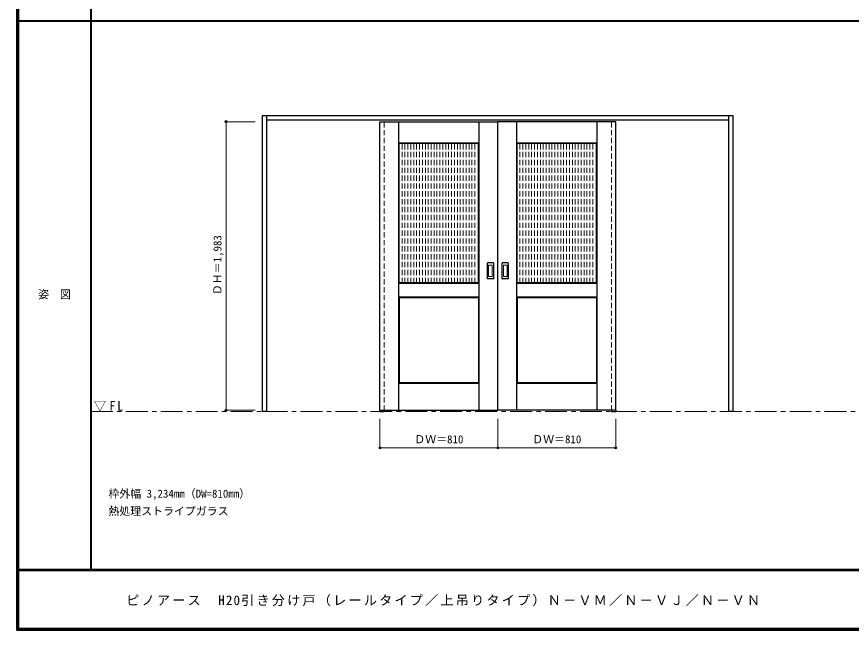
# Model space of a CAD drawing. Units: millimetres, scale not verified. Extents: x -6000 to 5700, y -4307 to 4260.
# Drawn here: x -6000 to -267, y -4205 to 12 of the extents above; entities that cross this region are included whole.
import ezdxf
from ezdxf.enums import TextEntityAlignment as Align

# ---------------------------------------------------------------- set-up
doc = ezdxf.new("R2010")
doc.units = ezdxf.units.MM
doc.header["$LTSCALE"] = 30
doc.header["$PDMODE"] = 32
doc.header["$PDSIZE"] = 15
doc.linetypes.add('CHAIN1', pattern=[8, 5, -1, 1, -1])
doc.linetypes.add('DASHED1', pattern=[1.8, 1.2, -0.6])
for name, color, linetype, lineweight in [('0-2_扉', 3, 'Continuous', 25), ('0-3_仕上げ', 4, 'Continuous', 9), ('0-4_枠', 3, 'Continuous', 25), ('0-6_引手', 7, 'Continuous', 18), ('0-B_寸法', 7, 'Continuous', 9), ('0-C_ハッチ', 4, 'DASHED1', 9), ('F-1_枠', 6, 'Continuous', 40)]:
    doc.layers.add(name, color=color, linetype=linetype, lineweight=lineweight)
doc.layers.add('0-A_文字', color=7, linetype='Continuous')
doc.layers.add('F-A_文字', color=7, linetype='Continuous')
doc.styles.add('ＭＳ ゴシック', font='')
doc.styles.get('ＭＳ ゴシック').set_extended_font_data('MS Gothic')

msp = doc.modelspace()

# ---------------------------------------------------------------- linework, layer by layer
at = {"layer": '0-2_扉'}
for p, q in [((-3505, -709.75), (-2695, -709.75)), ((-3505, -2692.75), (-3505, -709.75)), ((-1885, -709.75), (-2695, -709.75)), ((-2695, -2692.75), (-2695, -709.75)), ((-1885, -2692.75), (-1885, -709.75)), ((-3505, -2692.75), (-2695, -2692.75)), ((-1885, -2692.75), (-2695, -2692.75))]:
    msp.add_line(p, q, dxfattribs=at)
at = {"layer": '0-2_扉', "color": 4, "linetype": 'DASHED1', "lineweight": 9}
for p, q in [((-3475, -2692.75), (-3475, -709.75)), ((-1915, -2692.75), (-1915, -709.75))]:
    msp.add_line(p, q, dxfattribs=at)
at = {"layer": '0-3_仕上げ', "color": 7, "lineweight": 18}
for p, q in [((-3377, -2692.75), (-3377, -709.75)), ((-3375.5, -857.25), (-3375.5, -709.75)), ((-3374, -855.75), (-3374, -709.75)), ((-2826, -855.75), (-2826, -709.75)), ((-2824.5, -857.25), (-2824.5, -709.75)), ((-2823, -2692.75), (-2823, -709.75)), ((-2567, -2692.75), (-2567, -709.75)), ((-2565.5, -857.25), (-2565.5, -709.75)), ((-2564, -855.75), (-2564, -709.75)), ((-2016, -855.75), (-2016, -709.75)), ((-2014.5, -857.25), (-2014.5, -709.75)), ((-2013, -2692.75), (-2013, -709.75)), ((-3374, -855.75), (-3375.5, -857.25)), ((-3373, -859.75), (-3375.5, -857.25)), ((-2826, -855.75), (-3374, -855.75)), ((-2564, -855.75), (-2565.5, -857.25)), ((-2563, -859.75), (-2565.5, -857.25)), ((-2016, -855.75), (-2564, -855.75)), ((-3375.5, -1915.25), (-3375.5, -1820.25)), ((-3374, -1913.75), (-3374, -1821.75)), ((-2826, -1821.75), (-3374, -1821.75)), ((-2827, -1817.75), (-2824.5, -1820.25)), ((-2826, -1821.75), (-2824.5, -1820.25)), ((-2826, -1913.75), (-2826, -1821.75)), ((-2824.5, -1915.25), (-2824.5, -1820.25)), ((-2565.5, -1915.25), (-2565.5, -1820.25)), ((-2564, -1913.75), (-2564, -1821.75)), ((-2016, -1821.75), (-2564, -1821.75)), ((-2017, -1817.75), (-2014.5, -1820.25)), ((-2016, -1821.75), (-2014.5, -1820.25)), ((-2016, -1913.75), (-2016, -1821.75)), ((-2014.5, -1915.25), (-2014.5, -1820.25)), ((-3374, -1913.75), (-3375.5, -1915.25)), ((-3373, -1917.75), (-3375.5, -1915.25)), ((-3374, -1913.75), (-2826, -1913.75)), ((-2564, -1913.75), (-2565.5, -1915.25)), ((-2563, -1917.75), (-2565.5, -1915.25)), ((-2564, -1913.75), (-2016, -1913.75)), ((-3375.5, -2692.75), (-3375.5, -2507.25)), ((-3374, -2692.75), (-3374, -2508.75)), ((-2826, -2508.75), (-3374, -2508.75)), ((-2827, -2504.75), (-2824.5, -2507.25)), ((-2826, -2508.75), (-2824.5, -2507.25)), ((-2826, -2692.75), (-2826, -2508.75)), ((-2824.5, -2692.75), (-2824.5, -2507.25)), ((-2565.5, -2692.75), (-2565.5, -2507.25)), ((-2564, -2692.75), (-2564, -2508.75)), ((-2016, -2508.75), (-2564, -2508.75)), ((-2017, -2504.75), (-2014.5, -2507.25)), ((-2016, -2508.75), (-2014.5, -2507.25)), ((-2016, -2692.75), (-2016, -2508.75)), ((-2014.5, -2692.75), (-2014.5, -2507.25))]:
    msp.add_line(p, q, dxfattribs=at)
at = {"layer": '0-3_仕上げ', "color": 3, "lineweight": 25}
for p, q in [((-3373, -1817.75), (-3373, -859.75)), ((-2827, -859.75), (-3373, -859.75)), ((-2827, -1817.75), (-2827, -859.75)), ((-2563, -1817.75), (-2563, -859.75)), ((-2017, -859.75), (-2563, -859.75)), ((-2017, -1817.75), (-2017, -859.75)), ((-2827, -1817.75), (-3373, -1817.75)), ((-2017, -1817.75), (-2563, -1817.75)), ((-3373, -1917.75), (-3373, -2504.75)), ((-2563, -1917.75), (-2563, -2504.75)), ((-2827, -2504.75), (-3373, -2504.75)), ((-2017, -2504.75), (-2563, -2504.75))]:
    msp.add_line(p, q, dxfattribs=at)
at = {"layer": '0-3_仕上げ', "color": 7, "lineweight": 18}
for points in [[(-2826, -855.75), (-2824.5, -857.25), (-2827, -859.75)], [(-2016, -855.75), (-2014.5, -857.25), (-2017, -859.75)], [(-3374, -1821.75), (-3375.5, -1820.25), (-3373, -1817.75)], [(-2564, -1821.75), (-2565.5, -1820.25), (-2563, -1817.75)], [(-2826, -1913.75), (-2824.5, -1915.25), (-2827, -1917.75)], [(-2016, -1913.75), (-2014.5, -1915.25), (-2017, -1917.75)], [(-3374, -2508.75), (-3375.5, -2507.25), (-3373, -2504.75)], [(-2564, -2508.75), (-2565.5, -2507.25), (-2563, -2504.75)]]:
    msp.add_lwpolyline(points, dxfattribs=at)
at = {"layer": '0-3_仕上げ', "color": 3, "lineweight": 25}
for points in [[(-3373, -1917.75), (-2827, -1917.75), (-2827, -2504.75)], [(-2563, -1917.75), (-2017, -1917.75), (-2017, -2504.75)]]:
    msp.add_lwpolyline(points, dxfattribs=at)
at = {"layer": '0-4_枠'}
for p, q in [((-4312, -2701.25), (-4312, -666.25)), ((-4312, -666.25), (-1078, -666.25)), ((-4282, -2701.25), (-4282, -666.25)), ((-1108, -2701.25), (-1108, -666.25)), ((-1078, -2701.25), (-1078, -666.25)), ((-4282, -696.25), (-1108, -696.25)), ((-3505, -2692.75), (-3505, -2701.25)), ((-3475, -2692.75), (-3475, -2701.25)), ((-1915, -2692.75), (-1915, -2701.25)), ((-1885, -2692.75), (-1885, -2701.25)), ((-4282, -2701.25), (-4312, -2701.25)), ((-3505, -2701.25), (-3475, -2701.25)), ((-1915, -2701.25), (-1885, -2701.25)), ((-1078, -2701.25), (-1108, -2701.25))]:
    msp.add_line(p, q, dxfattribs=at)
at = {"layer": '0-4_枠', "color": 4, "linetype": 'DASHED1', "lineweight": 9}
for p, q in [((-3505, -2692.75), (-3505, -696.25)), ((-3475, -2692.75), (-3475, -696.25)), ((-1915, -2692.75), (-1915, -696.25)), ((-1885, -2692.75), (-1885, -696.25))]:
    msp.add_line(p, q, dxfattribs=at)
at = {"layer": '0-6_引手', "color": 3, "lineweight": 25}
for p, q in [((-2767, -1788.75), (-2767, -1681.75)), ((-2726.5, -1680.25), (-2765.5, -1680.25)), ((-2725, -1681.75), (-2725, -1788.75)), ((-2665, -1788.75), (-2665, -1681.75)), ((-2624.5, -1680.25), (-2663.5, -1680.25)), ((-2623, -1681.75), (-2623, -1788.75)), ((-2726.5, -1790.25), (-2765.5, -1790.25)), ((-2624.5, -1790.25), (-2663.5, -1790.25))]:
    msp.add_line(p, q, dxfattribs=at)
at = {"layer": '0-6_引手'}
for p, q in [((-2758.5, -1772.75), (-2758.5, -1697.75)), ((-2735, -1696.25), (-2757, -1696.25)), ((-2733.5, -1697.75), (-2733.5, -1772.75)), ((-2656.5, -1772.75), (-2656.5, -1697.75)), ((-2633, -1696.25), (-2655, -1696.25)), ((-2631.5, -1697.75), (-2631.5, -1772.75)), ((-2735, -1774.25), (-2757, -1774.25)), ((-2633, -1774.25), (-2655, -1774.25))]:
    msp.add_line(p, q, dxfattribs=at)
at = {"layer": '0-6_引手', "color": 3, "lineweight": 25}
for centre, start, end in [((-2765.5, -1681.75), 90, 180), ((-2726.5, -1681.75), 0, 90), ((-2663.5, -1681.75), 90, 180), ((-2624.5, -1681.75), 0, 90), ((-2765.5, -1788.75), 180, 270), ((-2726.5, -1788.75), 270, 0), ((-2663.5, -1788.75), 180, 270), ((-2624.5, -1788.75), 270, 0)]:
    msp.add_arc(centre, 1.5, start, end, dxfattribs=at)
at = {"layer": '0-6_引手'}
for centre, start, end in [((-2757, -1697.75), 90, 180), ((-2735, -1697.75), 0, 90), ((-2655, -1697.75), 90, 180), ((-2633, -1697.75), 0, 90), ((-2757, -1772.75), 180, 270), ((-2735, -1772.75), 270, 0), ((-2655, -1772.75), 180, 270), ((-2633, -1772.75), 270, 0)]:
    msp.add_arc(centre, 1.5, start, end, dxfattribs=at)
at = {"layer": '0-B_寸法', "color": 4}
for p, q in [((-4562, -709.75), (-4362, -709.75)), ((-4562, -709.75), (-4562, -2692.75)), ((-4562, -2692.75), (-4362, -2692.75)), ((-3505, -2951.25), (-3505, -2751.25)), ((-2695, -2951.25), (-2695, -2751.25)), ((-1885, -2951.25), (-1885, -2751.25)), ((-3505, -2951.25), (-1885, -2951.25))]:
    msp.add_line(p, q, dxfattribs=at)
at = {"layer": '0-B_寸法'}
for p in [(-4562, -709.75), (-4562, -2692.75), (-3505, -2951.25), (-2695, -2951.25), (-1885, -2951.25)]:
    msp.add_point(p, dxfattribs=at)
at = {"layer": '0-C_ハッチ'}
for p, q in [((-3353, -1817.75), (-3353, -859.75)), ((-3333, -1817.75), (-3333, -859.75)), ((-3313, -1817.75), (-3313, -859.75)), ((-3293, -1817.75), (-3293, -859.75)), ((-3273, -1817.75), (-3273, -859.75)), ((-3253, -1817.75), (-3253, -859.75)), ((-3233, -1817.75), (-3233, -859.75)), ((-3213, -1817.75), (-3213, -859.75)), ((-3193, -1817.75), (-3193, -859.75)), ((-3173, -1817.75), (-3173, -859.75)), ((-3153, -1817.75), (-3153, -859.75)), ((-3133, -1817.75), (-3133, -859.75)), ((-3113, -1817.75), (-3113, -859.75)), ((-3093, -1817.75), (-3093, -859.75)), ((-3073, -1817.75), (-3073, -859.75)), ((-3053, -1817.75), (-3053, -859.75)), ((-3033, -1817.75), (-3033, -859.75)), ((-3013, -1817.75), (-3013, -859.75)), ((-2993, -1817.75), (-2993, -859.75)), ((-2973, -1817.75), (-2973, -859.75)), ((-2953, -1817.75), (-2953, -859.75)), ((-2933, -1817.75), (-2933, -859.75)), ((-2913, -1817.75), (-2913, -859.75)), ((-2893, -1817.75), (-2893, -859.75)), ((-2873, -1817.75), (-2873, -859.75)), ((-2853, -1817.75), (-2853, -859.75)), ((-2543, -1817.75), (-2543, -859.75)), ((-2523, -1817.75), (-2523, -859.75)), ((-2503, -1817.75), (-2503, -859.75)), ((-2483, -1817.75), (-2483, -859.75)), ((-2463, -1817.75), (-2463, -859.75)), ((-2443, -1817.75), (-2443, -859.75)), ((-2423, -1817.75), (-2423, -859.75)), ((-2403, -1817.75), (-2403, -859.75)), ((-2383, -1817.75), (-2383, -859.75)), ((-2363, -1817.75), (-2363, -859.75)), ((-2343, -1817.75), (-2343, -859.75)), ((-2323, -1817.75), (-2323, -859.75)), ((-2303, -1817.75), (-2303, -859.75)), ((-2283, -1817.75), (-2283, -859.75)), ((-2263, -1817.75), (-2263, -859.75)), ((-2243, -1817.75), (-2243, -859.75)), ((-2223, -1817.75), (-2223, -859.75)), ((-2203, -1817.75), (-2203, -859.75)), ((-2183, -1817.75), (-2183, -859.75)), ((-2163, -1817.75), (-2163, -859.75)), ((-2143, -1817.75), (-2143, -859.75)), ((-2123, -1817.75), (-2123, -859.75)), ((-2103, -1817.75), (-2103, -859.75)), ((-2083, -1817.75), (-2083, -859.75)), ((-2063, -1817.75), (-2063, -859.75)), ((-2043, -1817.75), (-2043, -859.75))]:
    msp.add_line(p, q, dxfattribs=at)
at = {"layer": 'F-1_枠'}
for p, q in [((-6000, 4175), (-6000, -4205)), ((-5995, 4175), (-5995, -4205)), ((-5990, 4175), (-5990, -4205)), ((-5490, 4175), (-5490, -3790)), ((-6000, -15.5), (5700, -15.5)), ((5700, -3790), (-6000, -3790)), ((5700, -3795), (-6000, -3795)), ((5700, -4195), (-6000, -4195)), ((5700, -4200), (-6000, -4200)), ((5700, -4205), (-6000, -4205))]:
    msp.add_line(p, q, dxfattribs=at)
at = {"layer": 'F-1_枠', "color": 7, "linetype": 'CHAIN1', "lineweight": 18}
msp.add_line((-5490, -2701.25), (100, -2701.25), dxfattribs=at)

# ---------------------------------------------------------------- texts
at = {"layer": '0-A_文字', "style": 'ＭＳ ゴシック'}
for s, p in [('枠外幅 3,234mm（DW=810mm）', (-5370, -3310)), ('熱処理ストライプガラス', (-5370, -3430))]:
    msp.add_text(s, height=54.99, dxfattribs=at).set_placement(p, align=Align.BOTTOM_LEFT)
at = {"layer": '0-B_寸法', "style": 'ＭＳ ゴシック'}
msp.add_text('ＤＨ＝1,983', height=54.99, rotation=90, dxfattribs=at).set_placement((-4577, -1901.5), align=Align.BOTTOM_LEFT)
for p in [(-3268.75, -2936.25), (-2458.75, -2936.25)]:
    msp.add_text('ＤＷ＝810', height=54.99, dxfattribs=at).set_placement(p, align=Align.BOTTOM_LEFT)
at = {"layer": 'F-A_文字', "style": 'ＭＳ ゴシック'}
msp.add_text('姿\u3000図', height=54.99, dxfattribs=at).set_placement((-5852.5, -1940.25), align=Align.BOTTOM_LEFT)
at = {"layer": 'F-A_文字', "char_height": 65.98, "attachment_point": 7, "style": 'ＭＳ ゴシック'}
for s, insert in [('\\T1.26;\\W0.95;▽FL', (-5471.25, -2701.25)), ('\\T1.17;ピノアース\u3000H20引き分け戸（レールタイプ／上吊りタイプ）Ｎ－ＶＭ／Ｎ－ＶＪ／Ｎ－ＶＮ', (-5247.55, -4040))]:
    msp.add_mtext(s, dxfattribs=dict(at, insert=insert))

doc.saveas('drawing.dxf')
